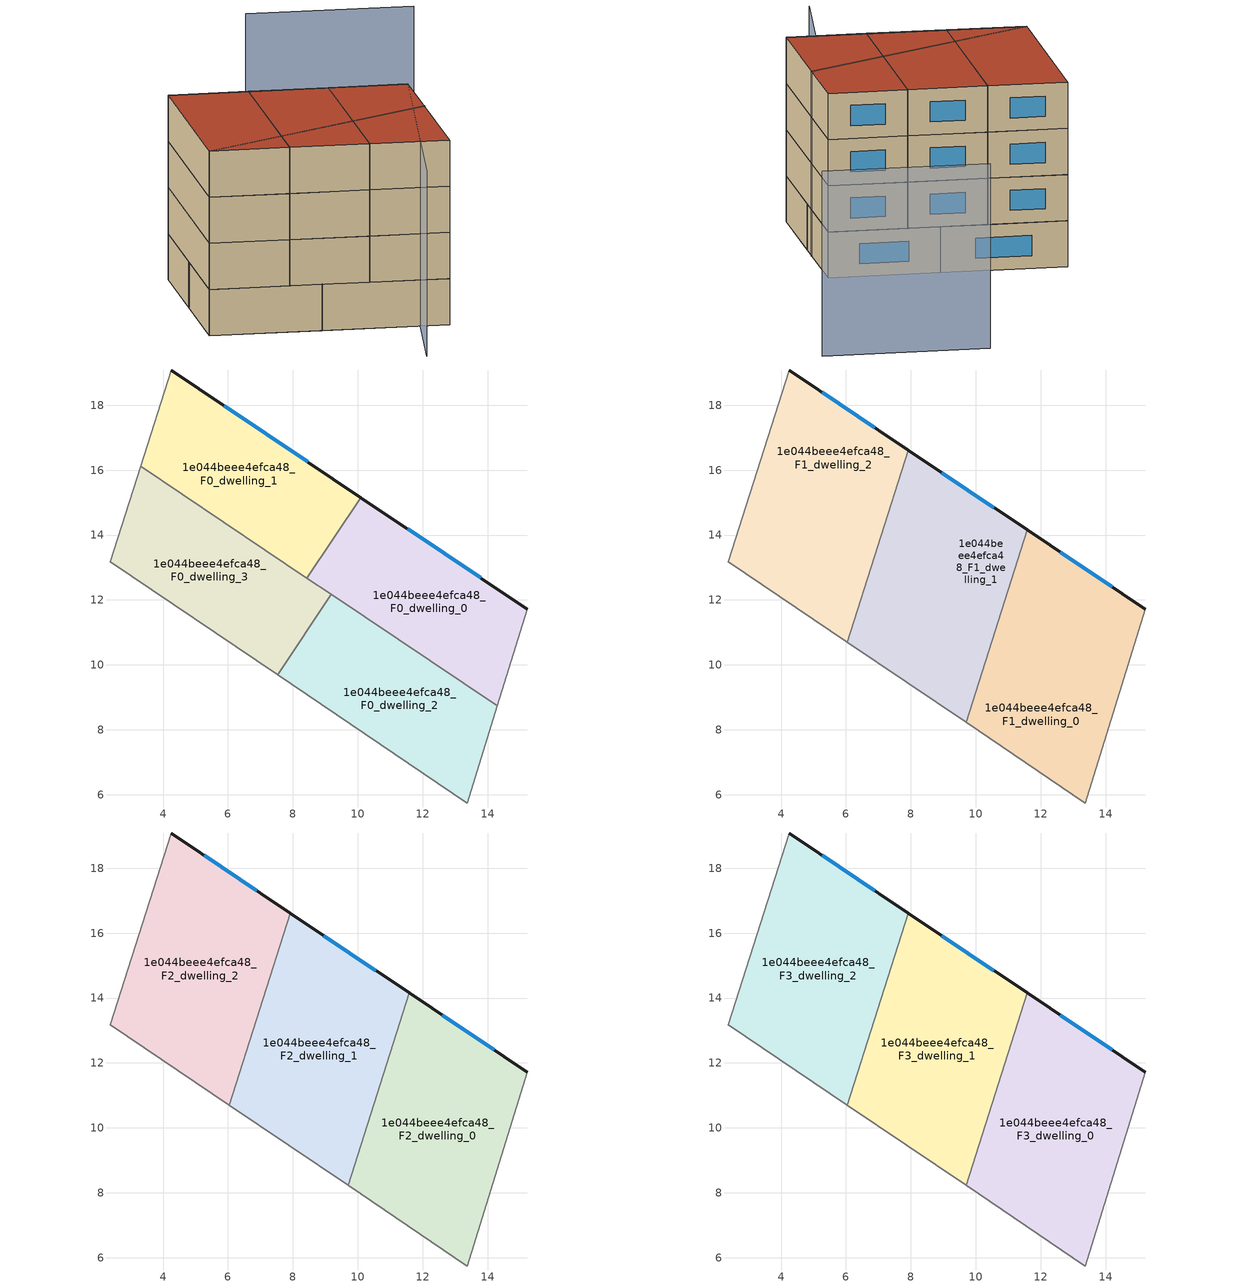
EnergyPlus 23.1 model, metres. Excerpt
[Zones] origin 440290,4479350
1e044beee4efca48_F0_dwelling_0
 floor ground (EU_floor_Construction): 14.29,8.74 15.22,11.71 10.1,15.15 8.43,12.67 z0
 wall outside (EU_wall_Construction): 10.1,15.15 15.22,11.71 z0:3
 wall to 1e044beee4efca48_F0_dwelling_1 (EU_wall_Construction): 8.43,12.67 10.1,15.15 z0:3
 wall adiabatic (EU_wall_Construction): 15.22,11.71 14.29,8.74 z0:3
 wall to 1e044beee4efca48_F0_dwelling_2 (EU_wall_Construction): 14.29,8.74 9.19,12.17 z0:3
 wall to 1e044beee4efca48_F0_dwelling_3 (EU_wall_Construction): 9.19,12.17 8.43,12.67 z0:3
 window (EU_Window_Construction): 11.54,14.19 13.78,12.68 z0.84:2.16
1e044beee4efca48_F0_dwelling_1
 floor ground (EU_floor_Construction): 8.43,12.67 10.1,15.15 4.25,19.08 3.31,16.12 z0
 wall outside (EU_wall_Construction): 4.25,19.08 10.1,15.15 z0:3
 wall adiabatic (EU_wall_Construction): 3.31,16.12 4.25,19.08 z0:3
 wall to 1e044beee4efca48_F0_dwelling_3 (EU_wall_Construction): 8.43,12.67 3.31,16.12 z0:3
 window (EU_Window_Construction): 5.89,17.98 8.46,16.26 z0.84:2.16
1e044beee4efca48_F0_dwelling_2
 floor ground (EU_floor_Construction): 13.37,5.75 14.29,8.74 9.19,12.17 7.53,9.7 z0
 wall to 1e044beee4efca48_F0_dwelling_3 (EU_wall_Construction): 7.53,9.7 9.19,12.17 z0:3
 wall adiabatic (EU_wall_Construction): 14.29,8.74 13.37,5.75 7.53,9.7 z0:3
1e044beee4efca48_F0_dwelling_3
 floor ground (EU_floor_Construction): 7.53,9.7 9.19,12.17 3.31,16.12 2.38,13.18 z0
 wall adiabatic (EU_wall_Construction): 7.53,9.7 2.38,13.18 3.31,16.12 z0:3
1e044beee4efca48_F1_dwelling_0
 floor to 1e044beee4efca48_F0_dwelling_0 (EU_floor_Construction): 14.29,8.74 15.22,11.71 11.58,14.16 10.64,11.19 z3
 floor to 1e044beee4efca48_F0_dwelling_2 (EU_floor_Construction): 13.37,5.75 14.29,8.74 10.64,11.19 9.7,8.23 z3
 wall outside (EU_wall_Construction): 11.58,14.16 15.22,11.71 z3:6
 wall to 1e044beee4efca48_F1_dwelling_1 (EU_wall_Construction): 9.7,8.22 11.58,14.16 z3:6
 wall adiabatic (EU_wall_Construction): 15.22,11.71 13.37,5.75 9.7,8.22 z3:6
 window (EU_Window_Construction): 12.6,13.47 14.2,12.4 z3.84:5.16
1e044beee4efca48_F1_dwelling_1
 floor to 1e044beee4efca48_F0_dwelling_3 (EU_floor_Construction): 7.53,9.7 9.19,12.17 6.98,13.65 6.04,10.7 z3
 floor to 1e044beee4efca48_F0_dwelling_0 (EU_floor_Construction): 10.64,11.19 11.58,14.16 10.1,15.15 8.44,12.68 z3
 floor to 1e044beee4efca48_F0_dwelling_1 (EU_floor_Construction): 8.44,12.68 10.1,15.15 7.92,16.62 6.98,13.65 z3
 floor to 1e044beee4efca48_F0_dwelling_2 (EU_floor_Construction): 9.7,8.23 10.64,11.19 9.19,12.17 7.53,9.7 z3
 wall outside (EU_wall_Construction): 7.92,16.62 11.58,14.16 z3:6
 wall to 1e044beee4efca48_F1_dwelling_2 (EU_wall_Construction): 6.04,10.7 7.92,16.62 z3:6
 wall adiabatic (EU_wall_Construction): 9.7,8.22 6.04,10.7 z3:6
 window (EU_Window_Construction): 8.95,15.93 10.55,14.85 z3.84:5.16
1e044beee4efca48_F1_dwelling_2
 floor to 1e044beee4efca48_F0_dwelling_1 (EU_floor_Construction): 6.98,13.65 7.92,16.62 4.25,19.08 3.31,16.12 z3
 floor to 1e044beee4efca48_F0_dwelling_3 (EU_floor_Construction): 6.04,10.7 6.98,13.65 3.31,16.12 2.38,13.18 z3
 wall outside (EU_wall_Construction): 4.25,19.08 7.92,16.62 z3:6
 wall adiabatic (EU_wall_Construction): 6.04,10.7 2.38,13.18 4.25,19.08 z3:6
 window (EU_Window_Construction): 5.28,18.39 6.89,17.31 z3.84:5.16
1e044beee4efca48_F2_dwelling_0
 floor to 1e044beee4efca48_F1_dwelling_0 (EU_floor_Construction): 13.37,5.75 15.22,11.71 11.58,14.16 9.7,8.22 z6
 wall outside (EU_wall_Construction): 11.58,14.16 15.22,11.71 z6:9
 wall to 1e044beee4efca48_F2_dwelling_1 (EU_wall_Construction): 9.7,8.22 11.58,14.16 z6:9
 wall adiabatic (EU_wall_Construction): 15.22,11.71 13.37,5.75 9.7,8.22 z6:9
 window (EU_Window_Construction): 12.6,13.47 14.2,12.4 z6.84:8.16
1e044beee4efca48_F2_dwelling_1
 floor to 1e044beee4efca48_F1_dwelling_1 (EU_floor_Construction): 9.7,8.22 11.58,14.16 7.92,16.62 6.04,10.7 z6
 wall outside (EU_wall_Construction): 7.92,16.62 11.58,14.16 z6:9
 wall to 1e044beee4efca48_F2_dwelling_2 (EU_wall_Construction): 6.04,10.7 7.92,16.62 z6:9
 wall adiabatic (EU_wall_Construction): 9.7,8.22 6.04,10.7 z6:9
 window (EU_Window_Construction): 8.95,15.93 10.55,14.85 z6.84:8.16
1e044beee4efca48_F2_dwelling_2
 floor to 1e044beee4efca48_F1_dwelling_2 (EU_floor_Construction): 6.04,10.7 7.92,16.62 4.25,19.08 2.38,13.18 z6
 wall outside (EU_wall_Construction): 4.25,19.08 7.92,16.62 z6:9
 wall adiabatic (EU_wall_Construction): 6.04,10.7 2.38,13.18 4.25,19.08 z6:9
 window (EU_Window_Construction): 5.28,18.39 6.89,17.31 z6.84:8.16
1e044beee4efca48_F3_dwelling_0
 floor to 1e044beee4efca48_F2_dwelling_0 (EU_floor_Construction): 13.37,5.75 15.22,11.71 11.58,14.16 9.7,8.22 z9
 wall outside (EU_wall_Construction): 11.58,14.16 15.22,11.71 z9:12
 wall to 1e044beee4efca48_F3_dwelling_1 (EU_wall_Construction): 9.7,8.22 11.58,14.16 z9:12
 wall adiabatic (EU_wall_Construction): 15.22,11.71 13.37,5.75 9.7,8.22 z9:12
 window (EU_Window_Construction): 12.6,13.47 14.2,12.4 z9.84:11.16
 roof outside (EU_roof_Construction): 15.22,11.71 13.37,5.75 9.7,8.22 11.58,14.16 z12
1e044beee4efca48_F3_dwelling_1
 floor to 1e044beee4efca48_F2_dwelling_1 (EU_floor_Construction): 9.7,8.22 11.58,14.16 7.92,16.62 6.04,10.7 z9
 wall outside (EU_wall_Construction): 7.92,16.62 11.58,14.16 z9:12
 wall to 1e044beee4efca48_F3_dwelling_2 (EU_wall_Construction): 6.04,10.7 7.92,16.62 z9:12
 wall adiabatic (EU_wall_Construction): 9.7,8.22 6.04,10.7 z9:12
 window (EU_Window_Construction): 8.95,15.93 10.55,14.85 z9.84:11.16
 roof outside (EU_roof_Construction): 11.58,14.16 9.7,8.22 6.04,10.7 7.92,16.62 z12
1e044beee4efca48_F3_dwelling_2
 floor to 1e044beee4efca48_F2_dwelling_2 (EU_floor_Construction): 6.04,10.7 7.92,16.62 4.25,19.08 2.38,13.18 z9
 wall outside (EU_wall_Construction): 4.25,19.08 7.92,16.62 z9:12
 wall adiabatic (EU_wall_Construction): 6.04,10.7 2.38,13.18 4.25,19.08 z9:12
 window (EU_Window_Construction): 5.28,18.39 6.89,17.31 z9.84:11.16
 roof outside (EU_roof_Construction): 7.92,16.62 6.04,10.7 2.38,13.18 4.25,19.08 z12
shading: 2.38,13.18 14.5,9.36 / 10.35,4.06 15.22,11.71 / 20.5,17.73 12.83,22.91 z0:12
[Building]
EU S2 Campaign: North Axis=0; Terrain=City; Solar Distribution=FullExterior
[Site:Location]
Madrid: Latitude=40.5; Longitude=-3.5; Time Zone=1; Elevation=609
[SizingPeriod:WeatherFileDays]
AnnualSizingPeriod: Begin Month=1; Begin Day of Month=1; End Month=12; End Day of Month=31; Day of Week for Start Day=Monday; Use Weather File Daylight Saving Period=No; Use Weather File Rain and Snow Indicators=No
[MATERIAL]
EU_InternalMass_Material: Roughness=MediumRough; Thickness=0.1; Conductivity=1; Density=1800; Specific Heat=900; Thermal Absorptance=0.9; Solar Absorptance=0.7; Visible Absorptance=0.7
[MATERIAL:NOMASS] Roughness=MediumRough; Thermal Absorptance=0.9; Solar Absorptance=0.7; Visible Absorptance=0.7
Name | Thermal Resistance
EU_wall_NoMass; EU_roof_NoMass | 2.16768
EU_floor_NoMass | 1.14339
[WINDOWMATERIAL:SIMPLEGLAZINGSYSTEM]
EU_Window_SimpleGlazing: UFactor=3.23888; Solar Heat Gain Coefficient=0.85; Visible Transmittance=0.85
[CONSTRUCTION]
EU_wall_Construction: EU_wall_NoMass
EU_roof_Construction: EU_roof_NoMass
EU_floor_Construction: EU_floor_NoMass
EU_InternalMass_Construction: EU_InternalMass_Material
EU_Window_Construction: EU_Window_SimpleGlazing
[ZONE] Type=1; Multiplier=1; Ceiling Height=autocalculate; Floor Area=autocalculate; Part of Total Floor Area=Yes
Name | Volume
1e044beee4efca48_F0_dwelling_0 | 59.2203
1e044beee4efca48_F1_dwelling_0; 1e044beee4efca48_F2_dwelling_0; 1e044beee4efca48_F3_dwelling_0 | 78.9628
1e044beee4efca48_F0_dwelling_1 | 59.2174
1e044beee4efca48_F1_dwelling_1; 1e044beee4efca48_F2_dwelling_1; 1e044beee4efca48_F3_dwelling_1 | 78.9507
1e044beee4efca48_F0_dwelling_2 | 59.2108
1e044beee4efca48_F1_dwelling_2; 1e044beee4efca48_F2_dwelling_2; 1e044beee4efca48_F3_dwelling_2 | 78.9467
1e044beee4efca48_F0_dwelling_3 | 59.2178
[INTERNALMASS] Construction=EU_InternalMass_Construction
Name | Zone or ZoneList | Surface Area
1e044beee4efca48_F0_dwelling_0_EU_InternalMass | 1e044beee4efca48_F0_dwelling_0 | 19.7401
1e044beee4efca48_F0_dwelling_1_EU_InternalMass | 1e044beee4efca48_F0_dwelling_1 | 19.739
1e044beee4efca48_F0_dwelling_2_EU_InternalMass | 1e044beee4efca48_F0_dwelling_2 | 19.7369
1e044beee4efca48_F0_dwelling_3_EU_InternalMass | 1e044beee4efca48_F0_dwelling_3 | 19.7393
1e044beee4efca48_F1_dwelling_0_EU_InternalMass | 1e044beee4efca48_F1_dwelling_0 | 26.3209
1e044beee4efca48_F1_dwelling_1_EU_InternalMass | 1e044beee4efca48_F1_dwelling_1 | 26.3167
1e044beee4efca48_F1_dwelling_2_EU_InternalMass | 1e044beee4efca48_F1_dwelling_2 | 26.3156
1e044beee4efca48_F2_dwelling_0_EU_InternalMass | 1e044beee4efca48_F2_dwelling_0 | 26.3209
1e044beee4efca48_F2_dwelling_1_EU_InternalMass | 1e044beee4efca48_F2_dwelling_1 | 26.3167
1e044beee4efca48_F2_dwelling_2_EU_InternalMass | 1e044beee4efca48_F2_dwelling_2 | 26.3156
1e044beee4efca48_F3_dwelling_0_EU_InternalMass | 1e044beee4efca48_F3_dwelling_0 | 26.3209
1e044beee4efca48_F3_dwelling_1_EU_InternalMass | 1e044beee4efca48_F3_dwelling_1 | 26.3167
1e044beee4efca48_F3_dwelling_2_EU_InternalMass | 1e044beee4efca48_F3_dwelling_2 | 26.3156
[OTHEREQUIPMENT] Fuel Type=Electricity; Design Level Calculation Method=Watts/Area; Power per Zone Floor Area=1; Fraction Latent=0; Fraction Radiant=0; Fraction Lost=0; Carbon Dioxide Generation Rate=0; EndUse Subcategory=EU_Step8_InternalGains
Name | Zone or ZoneList or Space or SpaceList | Schedule
EU_Step8_InternalGain_1e044beee4efca48_F0_dwelling_0_f000 | 1e044beee4efca48_F0_dwelling_0 | EU_Step8_GainSchedule_1e044beee4efca48_F0_dwelling_0_f000
EU_Step8_InternalGain_1e044beee4efca48_F0_dwelling_1_f000 | 1e044beee4efca48_F0_dwelling_1 | EU_Step8_GainSchedule_1e044beee4efca48_F0_dwelling_1_f000
EU_Step8_InternalGain_1e044beee4efca48_F0_dwelling_2_f000 | 1e044beee4efca48_F0_dwelling_2 | EU_Step8_GainSchedule_1e044beee4efca48_F0_dwelling_2_f000
EU_Step8_InternalGain_1e044beee4efca48_F0_dwelling_3_f000 | 1e044beee4efca48_F0_dwelling_3 | EU_Step8_GainSchedule_1e044beee4efca48_F0_dwelling_3_f000
EU_Step8_InternalGain_1e044beee4efca48_F1_dwelling_0_f000 | 1e044beee4efca48_F1_dwelling_0 | EU_Step8_GainSchedule_1e044beee4efca48_F1_dwelling_0_f000
EU_Step8_InternalGain_1e044beee4efca48_F1_dwelling_1_f000 | 1e044beee4efca48_F1_dwelling_1 | EU_Step8_GainSchedule_1e044beee4efca48_F1_dwelling_1_f000
EU_Step8_InternalGain_1e044beee4efca48_F1_dwelling_2_f000 | 1e044beee4efca48_F1_dwelling_2 | EU_Step8_GainSchedule_1e044beee4efca48_F1_dwelling_2_f000
EU_Step8_InternalGain_1e044beee4efca48_F2_dwelling_0_f000 | 1e044beee4efca48_F2_dwelling_0 | EU_Step8_GainSchedule_1e044beee4efca48_F2_dwelling_0_f000
EU_Step8_InternalGain_1e044beee4efca48_F2_dwelling_1_f000 | 1e044beee4efca48_F2_dwelling_1 | EU_Step8_GainSchedule_1e044beee4efca48_F2_dwelling_1_f000
EU_Step8_InternalGain_1e044beee4efca48_F2_dwelling_2_f000 | 1e044beee4efca48_F2_dwelling_2 | EU_Step8_GainSchedule_1e044beee4efca48_F2_dwelling_2_f000
EU_Step8_InternalGain_1e044beee4efca48_F3_dwelling_0_f000 | 1e044beee4efca48_F3_dwelling_0 | EU_Step8_GainSchedule_1e044beee4efca48_F3_dwelling_0_f000
EU_Step8_InternalGain_1e044beee4efca48_F3_dwelling_1_f000 | 1e044beee4efca48_F3_dwelling_1 | EU_Step8_GainSchedule_1e044beee4efca48_F3_dwelling_1_f000
EU_Step8_InternalGain_1e044beee4efca48_F3_dwelling_2_f000 | 1e044beee4efca48_F3_dwelling_2 | EU_Step8_GainSchedule_1e044beee4efca48_F3_dwelling_2_f000
[ZONEVENTILATION:DESIGNFLOWRATE] Schedule=EU_AlwaysOn; Design Flow Rate Calculation Method=AirChanges/Hour; Air Changes per Hour=0.480546; Ventilation Type=Natural; Fan Pressure Rise=0; Fan Total Efficiency=1; Constant Term Coefficient=1; Temperature Term Coefficient=0; Velocity Term Coefficient=0; Velocity Squared Term Coefficient=0; Minimum Indoor Temperature=-100; Maximum Indoor Temperature=100; Delta Temperature=-100; Minimum Outdoor Temperature=-100; Maximum Outdoor Temperature=100; Maximum Wind Speed=40
Name | Zone or ZoneList or Space or SpaceList
EU_ConstantAir_1e044beee4efca48_F0_dwelling_0 | 1e044beee4efca48_F0_dwelling_0
EU_ConstantAir_1e044beee4efca48_F0_dwelling_1 | 1e044beee4efca48_F0_dwelling_1
EU_ConstantAir_1e044beee4efca48_F0_dwelling_2 | 1e044beee4efca48_F0_dwelling_2
EU_ConstantAir_1e044beee4efca48_F0_dwelling_3 | 1e044beee4efca48_F0_dwelling_3
EU_ConstantAir_1e044beee4efca48_F1_dwelling_0 | 1e044beee4efca48_F1_dwelling_0
EU_ConstantAir_1e044beee4efca48_F1_dwelling_1 | 1e044beee4efca48_F1_dwelling_1
EU_ConstantAir_1e044beee4efca48_F1_dwelling_2 | 1e044beee4efca48_F1_dwelling_2
EU_ConstantAir_1e044beee4efca48_F2_dwelling_0 | 1e044beee4efca48_F2_dwelling_0
EU_ConstantAir_1e044beee4efca48_F2_dwelling_1 | 1e044beee4efca48_F2_dwelling_1
EU_ConstantAir_1e044beee4efca48_F2_dwelling_2 | 1e044beee4efca48_F2_dwelling_2
EU_ConstantAir_1e044beee4efca48_F3_dwelling_0 | 1e044beee4efca48_F3_dwelling_0
EU_ConstantAir_1e044beee4efca48_F3_dwelling_1 | 1e044beee4efca48_F3_dwelling_1
EU_ConstantAir_1e044beee4efca48_F3_dwelling_2 | 1e044beee4efca48_F3_dwelling_2
[HVACTEMPLATE:THERMOSTAT] Constant Heating Setpoint=20; Constant Cooling Setpoint=50
EU_HeatOnly_1e044beee4efca48_F0_dwelling_0; EU_HeatOnly_1e044beee4efca48_F0_dwelling_1; EU_HeatOnly_1e044beee4efca48_F0_dwelling_2; EU_HeatOnly_1e044beee4efca48_F0_dwelling_3; EU_HeatOnly_1e044beee4efca48_F1_dwelling_0; EU_HeatOnly_1e044beee4efca48_F1_dwelling_1; EU_HeatOnly_1e044beee4efca48_F1_dwelling_2; EU_HeatOnly_1e044beee4efca48_F2_dwelling_0; EU_HeatOnly_1e044beee4efca48_F2_dwelling_1; EU_HeatOnly_1e044beee4efca48_F2_dwelling_2; EU_HeatOnly_1e044beee4efca48_F3_dwelling_0; EU_HeatOnly_1e044beee4efca48_F3_dwelling_1; EU_HeatOnly_1e044beee4efca48_F3_dwelling_2
[HVACTEMPLATE:ZONE:IDEALLOADSAIRSYSTEM] System Availability Schedule=EU_AlwaysOn; Maximum Heating Supply Air Temperature=50; Minimum Cooling Supply Air Temperature=13; Maximum Heating Supply Air Humidity Ratio=0.0156; Minimum Cooling Supply Air Humidity Ratio=0.0077; Heating Limit=NoLimit; Cooling Limit=NoLimit; Heating Availability Schedule=EU_AlwaysOn; Cooling Availability Schedule=EU_CoolingOff; Dehumidification Control Type=ConstantSensibleHeatRatio; Cooling Sensible Heat Ratio=0.7; Dehumidification Setpoint=60; Humidification Control Type=None; Humidification Setpoint=30; Outdoor Air Method=None; Outdoor Air Flow Rate per Person=0.00944; Outdoor Air Flow Rate per Zone Floor Area=0; Outdoor Air Flow Rate per Zone=0; Demand Controlled Ventilation Type=None; Outdoor Air Economizer Type=NoEconomizer; Heat Recovery Type=None; Sensible Heat Recovery Effectiveness=0.7; Latent Heat Recovery Effectiveness=0.65
Name | Template Thermostat
1e044beee4efca48_F0_dwelling_0 | EU_HeatOnly_1e044beee4efca48_F0_dwelling_0
1e044beee4efca48_F0_dwelling_1 | EU_HeatOnly_1e044beee4efca48_F0_dwelling_1
1e044beee4efca48_F0_dwelling_2 | EU_HeatOnly_1e044beee4efca48_F0_dwelling_2
1e044beee4efca48_F0_dwelling_3 | EU_HeatOnly_1e044beee4efca48_F0_dwelling_3
1e044beee4efca48_F1_dwelling_0 | EU_HeatOnly_1e044beee4efca48_F1_dwelling_0
1e044beee4efca48_F1_dwelling_1 | EU_HeatOnly_1e044beee4efca48_F1_dwelling_1
1e044beee4efca48_F1_dwelling_2 | EU_HeatOnly_1e044beee4efca48_F1_dwelling_2
1e044beee4efca48_F2_dwelling_0 | EU_HeatOnly_1e044beee4efca48_F2_dwelling_0
1e044beee4efca48_F2_dwelling_1 | EU_HeatOnly_1e044beee4efca48_F2_dwelling_1
1e044beee4efca48_F2_dwelling_2 | EU_HeatOnly_1e044beee4efca48_F2_dwelling_2
1e044beee4efca48_F3_dwelling_0 | EU_HeatOnly_1e044beee4efca48_F3_dwelling_0
1e044beee4efca48_F3_dwelling_1 | EU_HeatOnly_1e044beee4efca48_F3_dwelling_1
1e044beee4efca48_F3_dwelling_2 | EU_HeatOnly_1e044beee4efca48_F3_dwelling_2
[SIZING:ZONE] Zone Cooling Design Supply Air Temperature Input Method=SupplyAirTemperature; Zone Cooling Design Supply Air Temperature=13; Zone Heating Design Supply Air Temperature Input Method=SupplyAirTemperature; Zone Heating Design Supply Air Temperature=50; Zone Cooling Design Supply Air Humidity Ratio=0.008; Zone Heating Design Supply Air Humidity Ratio=0.008; Cooling Design Air Flow Method=DesignDay; Cooling Design Air Flow Rate=0; Cooling Minimum Air Flow per Zone Floor Area=0.000762; Cooling Minimum Air Flow=0; Cooling Minimum Air Flow Fraction=0.2; Heating Design Air Flow Method=DesignDay; Heating Design Air Flow Rate=0; Heating Maximum Air Flow per Zone Floor Area=0.002032; Heating Maximum Air Flow=0.141576; Heating Maximum Air Flow Fraction=0.3; Account for Dedicated Outdoor Air System=No; Dedicated Outdoor Air System Control Strategy=NeutralSupplyAir; Dedicated Outdoor Air Low Setpoint Temperature for Design=autosize; Dedicated Outdoor Air High Setpoint Temperature for Design=autosize; Zone Load Sizing Method=Sensible Load Only No Latent Load; Zone Latent Cooling Design Supply Air Humidity Ratio Input Method=HumidityRatioDifference; Zone Cooling Design Supply Air Humidity Ratio Difference=0.005; Zone Latent Heating Design Supply Air Humidity Ratio Input Method=HumidityRatioDifference; Zone Humidification Design Supply Air Humidity Ratio Difference=0.005
1e044beee4efca48_F0_dwelling_0; 1e044beee4efca48_F0_dwelling_1; 1e044beee4efca48_F0_dwelling_2; 1e044beee4efca48_F0_dwelling_3; 1e044beee4efca48_F1_dwelling_0; 1e044beee4efca48_F1_dwelling_1; 1e044beee4efca48_F1_dwelling_2; 1e044beee4efca48_F2_dwelling_0; 1e044beee4efca48_F2_dwelling_1; 1e044beee4efca48_F2_dwelling_2; 1e044beee4efca48_F3_dwelling_0; 1e044beee4efca48_F3_dwelling_1; 1e044beee4efca48_F3_dwelling_2
[SCHEDULE:CONSTANT]
Name | Hourly Value
EU_AlwaysOn | 1
EU_CoolingOff | 0
[SCHEDULE:FILE] Column Number=1; Rows to Skip at Top=0; Number of Hours of Data=8760; Column Separator=Comma; Interpolate to Timestep=No; Minutes per Item=60; Adjust Schedule for Daylight Savings=Yes
Name | File
EU_Step8_GainSchedule_1e044beee4efca48_F0_dwelling_0_f000 | ../../schedules/1e044beee4efca48/1e044beee4efca48_F0_dwelling_0_f000_gain.csv
EU_Step8_GainSchedule_1e044beee4efca48_F0_dwelling_1_f000 | ../../schedules/1e044beee4efca48/1e044beee4efca48_F0_dwelling_1_f000_gain.csv
EU_Step8_GainSchedule_1e044beee4efca48_F0_dwelling_2_f000 | ../../schedules/1e044beee4efca48/1e044beee4efca48_F0_dwelling_2_f000_gain.csv
EU_Step8_GainSchedule_1e044beee4efca48_F0_dwelling_3_f000 | ../../schedules/1e044beee4efca48/1e044beee4efca48_F0_dwelling_3_f000_gain.csv
EU_Step8_GainSchedule_1e044beee4efca48_F1_dwelling_0_f000 | ../../schedules/1e044beee4efca48/1e044beee4efca48_F1_dwelling_0_f000_gain.csv
EU_Step8_GainSchedule_1e044beee4efca48_F1_dwelling_1_f000 | ../../schedules/1e044beee4efca48/1e044beee4efca48_F1_dwelling_1_f000_gain.csv
EU_Step8_GainSchedule_1e044beee4efca48_F1_dwelling_2_f000 | ../../schedules/1e044beee4efca48/1e044beee4efca48_F1_dwelling_2_f000_gain.csv
EU_Step8_GainSchedule_1e044beee4efca48_F2_dwelling_0_f000 | ../../schedules/1e044beee4efca48/1e044beee4efca48_F2_dwelling_0_f000_gain.csv
EU_Step8_GainSchedule_1e044beee4efca48_F2_dwelling_1_f000 | ../../schedules/1e044beee4efca48/1e044beee4efca48_F2_dwelling_1_f000_gain.csv
EU_Step8_GainSchedule_1e044beee4efca48_F2_dwelling_2_f000 | ../../schedules/1e044beee4efca48/1e044beee4efca48_F2_dwelling_2_f000_gain.csv
EU_Step8_GainSchedule_1e044beee4efca48_F3_dwelling_0_f000 | ../../schedules/1e044beee4efca48/1e044beee4efca48_F3_dwelling_0_f000_gain.csv
EU_Step8_GainSchedule_1e044beee4efca48_F3_dwelling_1_f000 | ../../schedules/1e044beee4efca48/1e044beee4efca48_F3_dwelling_1_f000_gain.csv
EU_Step8_GainSchedule_1e044beee4efca48_F3_dwelling_2_f000 | ../../schedules/1e044beee4efca48/1e044beee4efca48_F3_dwelling_2_f000_gain.csv
